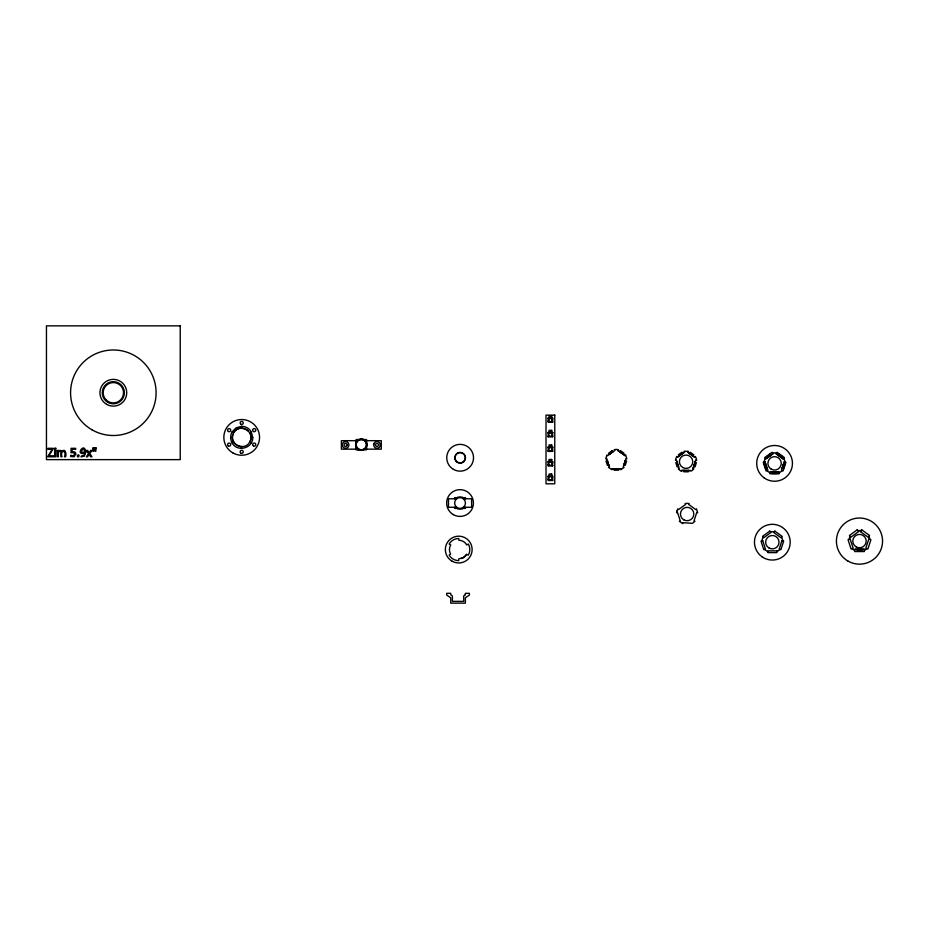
<?xml version="1.0" encoding="UTF-8"?>
<svg xmlns="http://www.w3.org/2000/svg" width="929" height="929" viewBox="0 0 929 929"><rect width="100%" height="100%" fill="white"/><g stroke="black" fill="none" stroke-linecap="round" stroke-linejoin="round"><path stroke-width="1.39" d="M241.482 428.141L241.482 426.341M764.021 462.096L765.252 458.125M761.792 540.91L763.011 536.939M848.99 539.435L850 536.242M232.784 434.784C229.405 444.724 244.629 451.331 249.646 442.192C256.938 430.754 236.268 421.673 232.784 434.784A9.278 9.278 0 0 0 241.505 446.663L241.482 448.417M684.534 452.121L677.404 457.196L676.765 456.464L675.743 458.938L675.546 460.436L676.463 460.145L679.227 468.634L678.251 468.948L680.736 470.98L681.631 471.351L681.631 470.376L691.443 470.98L693.917 468.948L692.953 468.634L695.705 460.145M466.683 554.381L468.332 555.101A11.067 11.067 0 0 0 468.332 544.034L466.764 544.94L465.441 543.14A9.278 9.278 0 0 0 458.938 540.283L458.74 538.495A11.067 11.067 0 0 0 449.148 544.034L450.716 544.94L449.822 546.984A9.278 9.278 0 0 0 450.6 554.044L449.148 555.101A11.067 11.067 0 0 0 458.74 560.64L458.74 558.828L463.211 557.702L466.683 554.381A9.278 9.278 0 0 1 460.958 558.584M860.417 531.609L861.729 529.797L869.532 535.464L868.22 537.276L860.417 531.609L861.729 529.797M617.878 450.519L625.008 455.593L617.797 450.472L618.389 449.671L616.322 449.392L614.255 449.671L614.835 450.472L607.612 455.721L606.997 454.862L605.778 458.833L606.695 458.543L609.459 467.032M619.515 451.61L620.166 452.075M619.713 451.633L620.444 450.623L624.056 453.247L623.324 454.258M620.444 452.168L622.616 453.735M622.767 453.967L623.417 454.444M624.95 455.663L625.647 454.862L626.866 458.833L625.937 458.543L623.185 467.032L624.149 467.345L620.781 469.749L620.688 468.773M687.646 452.121L688.157 451.262L684.023 451.262L684.603 452.075L677.38 457.323M689.283 453.201L689.933 453.677M689.481 453.236L690.224 452.226L693.835 454.85L693.092 455.86M690.212 453.77L692.384 455.338M692.535 455.57L693.185 456.034M777.77 454.862L778.421 455.338M777.968 454.896L778.699 453.886L782.311 456.511L781.579 457.521M778.699 455.419L780.859 456.998M781.022 457.231L781.672 457.695M783.275 458.972L784.331 457.532L777.108 452.284L776.052 453.724L783.275 458.972L776.179 453.712M782.404 470.608L779.036 473.012M780.163 549.422L776.795 551.826M867.059 548.667L864.307 550.595M455.814 498.792A5.609 5.609 0 0 1 464.268 498.792L471.607 498.792L471.607 507.28L464.268 507.28A5.609 5.609 0 0 1 455.814 507.28L448.486 507.28L448.486 498.792L455.814 498.792L457.718 497.375M464.268 507.28L462.363 508.697M773.091 453.724L765.868 458.972L764.822 457.532L772.045 452.284L773.021 453.782M249.843 432.926L251.376 432.043M232.25 443.087L233.818 442.181M607.241 460.517L607.496 461.283M607.485 461.562L608.309 464.105M608.483 464.337L608.739 465.104M609.424 466.939L608.483 467.345L611.851 469.749L611.851 468.773L620.781 468.773M677.02 462.119L677.264 462.886M678.263 465.94L678.507 466.706M764.973 461.887L763.255 462.352L766.007 470.84L767.714 470.283L764.95 461.794M765.496 463.78L765.751 464.546M765.461 463.977L764.277 464.361L765.659 468.611L766.843 468.216M765.74 464.814L766.564 467.368M766.739 467.601L766.994 468.367M767.679 470.202L764.892 461.91M772.51 452.922L776.644 452.922M770.269 531.736L774.403 531.736M857.827 530.598L861.148 530.598M548.784 418.224L547.982 418.224L548.784 419.025M552 418.224L552.801 419.025L552 419.025M548.784 421.162L547.982 421.162L548.784 421.963M552 421.162L552.801 421.963L552 421.963M548.784 432.775L547.982 432.775L548.784 433.576M552 432.775L552.801 432.775L552 433.576M548.784 435.713L547.982 436.514L548.784 436.514M552 435.713L552.801 436.514L552 436.514M355.621 440.683L341.373 440.683L341.373 449.16L355.621 449.16M367.013 440.683L381.262 440.683L381.262 449.16L367.013 449.16M548.784 447.325L547.982 447.325L548.784 448.126M552 447.325L552.801 447.325L552 448.126M360.011 449.799L356.097 449.799L356.097 439.533L366.549 439.533L366.549 449.799L362.473 449.799M548.784 450.263L547.982 451.064L548.784 451.064M552 450.263L552.801 451.064L552 451.064M548.784 461.876L547.982 461.876L548.784 462.677M552 461.876L552.801 462.677L552 462.677M548.784 464.814L547.982 464.814L548.784 465.615M552 464.814L552.801 465.615L552 465.615M620.688 468.866L611.944 468.773M681.712 470.457L690.468 470.376M779.036 472.025L770.106 472.025L770.106 473.813L779.036 473.813L778.943 472.025L770.199 472.118M772.162 472.652L772.963 472.118M548.784 476.426L547.982 476.426L548.784 477.227M552 476.426L552.801 477.227L552 477.227M548.784 479.364L547.982 479.364L548.784 480.165M552 479.364L552.801 480.165L552 480.165M457.173 497.677L454.595 497.677L454.595 498.792M462.921 497.677L465.487 497.677L465.487 498.792M457.173 508.395L454.583 508.395L454.583 507.28M462.921 508.395L465.487 508.395L465.487 507.28M857.142 549.933L857.943 549.399M861.961 549.933L861.16 549.399M783.646 463.78L783.391 464.546M783.402 464.837L782.566 467.38M782.404 467.601L782.16 468.367M695.159 462.119L694.915 462.886M695.194 462.317L696.378 462.7L695.008 466.95L693.812 466.567M694.915 463.176L694.091 465.719M693.917 465.94L693.673 466.706M692.976 468.541L695.763 460.25L696.634 460.436L696.436 458.938L695.415 456.464L694.718 457.265L687.692 452.051M625.391 460.517L625.147 461.283M625.147 461.574L624.323 464.128M624.149 464.337L623.905 465.104M770.106 473.012L766.739 470.608M854.668 550.595L851.916 548.667M767.877 551.826L764.497 549.422M462.363 497.375L464.268 498.792M457.718 508.697L455.814 507.28M232.25 431.66L233.771 432.542M249.808 441.798L251.376 442.703M687.576 452.075L694.799 457.323M771.372 454.862L770.722 455.338M770.466 455.407L768.295 456.987M768.12 457.231L767.47 457.695M682.896 453.201L682.246 453.677M682.687 453.236L681.956 452.226L678.344 454.85L679.076 455.86M681.979 453.758L679.807 455.326M679.645 455.57L678.994 456.034M613.117 451.61L612.466 452.075M612.211 452.156L610.039 453.724M609.877 453.967L609.227 454.444M868.975 536.242L869.985 539.435M783.902 458.125L785.121 462.096M781.661 536.939L782.88 540.91M863.924 549.306L855.179 549.306M861.961 549.399L861.787 550.746L857.316 550.746L857.142 549.399M860.881 549.492L858.199 549.492M776.981 472.118L776.179 472.118M776.807 472.211L776.807 473.465L772.336 473.465L772.162 472.118M775.901 472.211L773.218 472.211M688.494 470.457L687.692 470.457M688.319 470.55L688.319 471.804L683.86 471.804L683.86 470.55M687.414 470.55L684.743 470.55M684.487 470.457L683.674 470.457M618.726 468.866L617.924 468.866M618.551 468.959L618.551 470.202L614.092 470.202L614.092 468.959M617.646 468.959L614.975 468.959M614.708 468.866L613.906 468.866M358.397 449.799L357.677 449.799M249.831 432.902A9.278 9.278 0 0 1 249.646 442.192M233.76 432.566A9.278 9.278 0 0 1 248.403 430.951M84.632 451.808C78.965 455.918 83.273 444.178 84.632 451.808M85.77 452.051L84.295 456.197L80.997 456.847C80.695 454.989 85.352 456.534 84.597 453.143C74.657 455.93 84.644 441.112 85.77 452.051M93.934 447.929L93.69 451.239L92.935 451.239L92.691 447.929L93.934 447.929M96.07 447.929L95.826 451.239L95.072 451.239L94.828 447.929L96.07 447.929M75.737 454.095L74.099 456.754L70.685 456.499L70.685 455.291L73.588 455.872L74.587 454.095L73.832 452.69L71.034 452.69L71.034 448.312L75.69 448.312L75.69 449.311L72.137 449.311C70.465 452.98 76.329 450.46 75.737 454.095M342.371 444.097L342.267 444.968A3.344 3.344 0 0 0 348.863 445.746L348.967 444.875A3.344 3.344 0 0 0 342.371 444.097M373.783 444.097L373.679 444.968A3.344 3.344 0 0 0 380.275 445.746L380.379 444.875A3.344 3.344 0 0 0 373.783 444.097M252.769 437.373C253.257 448.254 237.127 452.574 232.111 442.912A11.067 11.067 0 0 1 232.111 431.846L236.163 427.793L241.703 426.306A11.067 11.067 0 0 1 251.283 431.846L252.769 437.373M676.8 511.252L676.602 512.762L677.52 512.46L680.283 520.948L679.308 521.262L682.676 523.677L682.676 522.69L692.5 523.306L694.973 521.262L694.009 520.948L696.762 512.46L697.691 512.762L696.471 508.79L695.844 509.638L688.621 504.389L689.213 503.588L687.146 503.309L685.079 503.588L685.66 504.389L678.437 509.638L677.822 508.79L676.8 511.252M625.426 460.714L624.044 464.964L625.229 465.348L626.611 461.109L625.426 460.714M784.192 461.794L781.44 470.283L783.135 470.84L785.888 462.352L784.192 461.794M783.681 463.977L782.299 468.216L783.484 468.611L784.866 464.361L783.681 463.977M781.963 540.608L779.199 549.097L780.894 549.654L783.658 541.166L781.963 540.608M868.801 539.052L865.816 548.215L867.941 548.911L870.914 539.737L868.801 539.052M90.763 450.437L89.184 452.818L87.651 450.437L86.339 450.437L88.522 453.642L86.316 456.801L87.523 456.801L89.114 454.397L90.659 456.801L91.983 456.801L89.776 453.573L91.983 450.437L90.763 450.437M52.21 449.322L47.669 456.801L53.603 456.801L53.603 455.802L48.889 455.802L53.487 448.312L47.878 448.312L47.878 449.322L52.21 449.322M774.867 531.098L773.822 532.549L781.045 537.786L782.09 536.347L774.867 531.098M62.255 450.879L61.779 451.355L60.118 450.263L58.376 451.146L58.376 450.437L57.296 450.437L57.296 456.801L58.376 456.801L58.376 452.051L59.839 451.273L60.884 452.307L60.908 456.801L61.988 456.801C59.63 449.799 67.039 449.543 64.531 456.801L65.599 456.801C66.458 454.804 65.831 448.254 62.255 450.879M465.371 594.665L463.699 596L463.699 601.353L452.411 601.353L452.411 596L450.728 594.665L450.728 593.317L446.71 593.317L446.71 595.106L450.728 597.788L450.728 603.142L465.371 603.142L465.371 597.788L469.389 595.106L469.389 593.317L465.371 593.317L465.371 594.665M612.188 450.623L608.576 453.247L609.308 454.258L612.919 451.633L612.188 450.623M770.443 453.886L766.831 456.511L767.563 457.521L771.175 454.896L770.443 453.886M769.804 531.098L762.581 536.347L763.626 537.786L770.849 532.549L769.804 531.098M857.246 529.797L849.443 535.464L850.755 537.276L858.559 531.609L857.246 529.797M607.218 460.714L606.022 461.109L607.403 465.348L608.588 464.964L607.218 460.714M676.986 462.317L675.789 462.7L677.171 466.95L678.367 466.567L676.986 462.317M762.709 540.608L761.014 541.166L763.777 549.654L765.473 549.097L762.709 540.608M850.174 539.052L848.061 539.737L851.034 548.911L853.159 548.215L850.174 539.052M180.226 325.858L46.45 325.858L46.45 459.634L180.226 459.634L180.226 325.858M554.764 415.124L546.02 415.124L546.02 483.8L554.764 483.8L554.764 415.124M551.721 415.809L549.051 415.809L549.051 417.144L551.721 417.144L551.721 415.809M552.627 417.864L548.168 417.864L548.168 422.323L552.627 422.323L552.627 417.864M551.721 430.359L549.051 430.359L549.051 431.695L551.721 431.695L551.721 430.359M552.627 432.415L548.168 432.415L548.168 436.874L552.627 436.874L552.627 432.415M551.721 444.91L549.051 444.91L549.051 446.257L551.721 446.257L551.721 444.91M552.627 446.965L548.168 446.965L548.168 451.424L552.627 451.424L552.627 446.965M55.798 448.254L54.579 448.254L54.579 449.369L55.798 449.369L55.798 448.254M55.728 450.437L54.648 450.437L54.648 456.801L55.728 456.801L55.728 450.437M78.791 455.175L77.432 455.175L77.432 456.801L78.791 456.801L78.791 455.175M551.721 459.46L549.051 459.46L549.051 460.807L551.721 460.807L551.721 459.46M552.627 461.516L548.168 461.516L548.168 465.975L552.627 465.975L552.627 461.516M551.721 474.011L549.051 474.011L549.051 475.358L551.721 475.358L551.721 474.011M552.627 476.066L548.168 476.066L548.168 480.537L552.627 480.537L552.627 476.066M864.307 549.306L854.668 549.306L854.668 551.547L864.307 551.547L864.307 549.306M776.795 550.851L767.877 550.851L767.877 552.627L776.795 552.627L776.795 550.851M378.579 445.119L378.579 444.701A1.568 1.568 0 0 0 375.479 444.724L375.479 445.13A1.568 1.568 0 0 0 378.579 445.119M347.167 445.119L347.167 444.701A1.568 1.568 0 0 0 344.067 444.724L344.067 445.13A1.568 1.568 0 0 0 347.167 445.119M856.143 546.891A6.7 6.7 0 0 0 866.188 541.096A6.7 6.7 0 0 0 856.143 535.29A6.7 6.7 0 0 0 856.143 546.891M847.956 561.07A23.062 23.062 0 0 0 882.55 541.096A23.062 23.062 0 0 0 847.956 521.123A23.062 23.062 0 0 0 847.956 561.07M768.991 547.982A6.7 6.7 0 0 0 779.036 542.176A6.7 6.7 0 0 0 768.991 536.381A6.7 6.7 0 0 0 768.991 547.982M761.885 556.68A17.872 17.872 0 0 0 790.114 543.976A17.872 17.872 0 0 0 765.008 525.884A17.872 17.872 0 0 0 761.885 556.68M771.221 469.157A6.7 6.7 0 0 0 781.266 463.362A6.7 6.7 0 0 0 771.221 457.567A6.7 6.7 0 0 0 771.221 469.157M764.126 477.866A17.872 17.872 0 0 0 792.356 465.162A17.872 17.872 0 0 0 767.238 447.07A17.872 17.872 0 0 0 764.126 477.866M683.79 519.822A6.7 6.7 0 0 0 693.835 514.027A6.7 6.7 0 0 0 683.79 508.233A6.7 6.7 0 0 0 683.79 519.822M682.745 467.508A6.7 6.7 0 0 0 692.779 461.701A6.7 6.7 0 0 0 682.745 455.907A6.7 6.7 0 0 0 682.745 467.508M549.55 479.712A1.649 1.649 0 0 0 552.035 478.319A1.649 1.649 0 0 0 549.596 476.867A1.649 1.649 0 0 0 549.55 479.712M549.55 450.611A1.649 1.649 0 0 0 552.035 449.218A1.649 1.649 0 0 0 549.596 447.766A1.649 1.649 0 0 0 549.55 450.611M549.55 421.511A1.649 1.649 0 0 0 552.035 420.117A1.649 1.649 0 0 0 549.596 418.654A1.649 1.649 0 0 0 549.55 421.511M549.55 436.061A1.649 1.649 0 0 0 552.035 434.667A1.649 1.649 0 0 0 549.596 433.216A1.649 1.649 0 0 0 549.55 436.061M549.55 465.162A1.649 1.649 0 0 0 552.035 463.768A1.649 1.649 0 0 0 549.596 462.317A1.649 1.649 0 0 0 549.55 465.162M453.352 514.631A13.389 13.389 0 0 0 473.43 503.03A13.389 13.389 0 0 0 453.352 491.441A13.389 13.389 0 0 0 453.352 514.631M457.335 507.722A5.411 5.411 0 0 0 465.452 503.03A5.411 5.411 0 0 0 457.335 498.35A5.411 5.411 0 0 0 457.335 507.722M452.04 561.162A13.389 13.389 0 0 0 472.129 549.573A13.389 13.389 0 0 0 452.04 537.972A13.389 13.389 0 0 0 452.04 561.162M232.773 452.841A17.848 17.848 0 0 0 259.551 437.373A17.848 17.848 0 0 0 232.773 421.917A17.848 17.848 0 0 0 232.773 452.841M240.727 453.062A1.568 1.568 0 0 0 243.247 452.075A1.568 1.568 0 0 0 241.134 450.379A1.568 1.568 0 0 0 240.727 453.062M253.443 445.955A1.568 1.568 0 0 0 255.789 444.608A1.568 1.568 0 0 0 253.443 443.249A1.568 1.568 0 0 0 253.443 445.955M253.443 431.497A1.568 1.568 0 0 0 255.789 430.15A1.568 1.568 0 0 0 253.443 428.792A1.568 1.568 0 0 0 253.443 431.497M240.925 424.263A1.568 1.568 0 0 0 243.259 422.916A1.568 1.568 0 0 0 240.925 421.557A1.568 1.568 0 0 0 240.925 424.263M228.395 431.497A1.568 1.568 0 0 0 230.74 430.15A1.568 1.568 0 0 0 228.395 428.792A1.568 1.568 0 0 0 228.395 431.497M228.395 445.955A1.568 1.568 0 0 0 230.74 444.608A1.568 1.568 0 0 0 228.395 443.249A1.568 1.568 0 0 0 228.395 445.955M358.466 449.613A5.713 5.713 0 0 0 367.036 444.666A5.713 5.713 0 0 0 358.466 439.719A5.713 5.713 0 0 0 358.466 449.613M358.606 449.369A5.423 5.423 0 0 0 366.746 444.666A5.423 5.423 0 0 0 358.606 439.963A5.423 5.423 0 0 0 358.606 449.369M358.757 449.113A5.133 5.133 0 0 0 366.456 444.666A5.133 5.133 0 0 0 358.757 440.218A5.133 5.133 0 0 0 358.757 449.113M453.445 469.366A13.389 13.389 0 0 0 473.523 457.765A13.389 13.389 0 0 0 453.445 446.164A13.389 13.389 0 0 0 453.445 469.366M457.428 462.445A5.411 5.411 0 0 0 465.545 457.765A5.411 5.411 0 0 0 457.428 453.085A5.411 5.411 0 0 0 457.428 462.445M457.567 462.212A5.133 5.133 0 0 0 465.266 457.765A5.133 5.133 0 0 0 457.567 453.317A5.133 5.133 0 0 0 457.567 462.212M106.649 404.347A13.389 13.389 0 0 0 126.727 392.746A13.389 13.389 0 0 0 106.649 381.157A13.389 13.389 0 0 0 106.649 404.347M106.15 399.946A10.173 10.173 0 0 0 123.174 395.382A10.173 10.173 0 0 0 110.702 382.922A10.173 10.173 0 0 0 106.15 399.946M107.81 402.338A11.067 11.067 0 0 0 124.405 392.746A11.067 11.067 0 0 0 107.81 383.166A11.067 11.067 0 0 0 107.81 402.338M91.959 429.779A42.757 42.757 0 0 0 156.095 392.746A42.757 42.757 0 0 0 91.959 355.714A42.757 42.757 0 0 0 91.959 429.779"/></g></svg>
